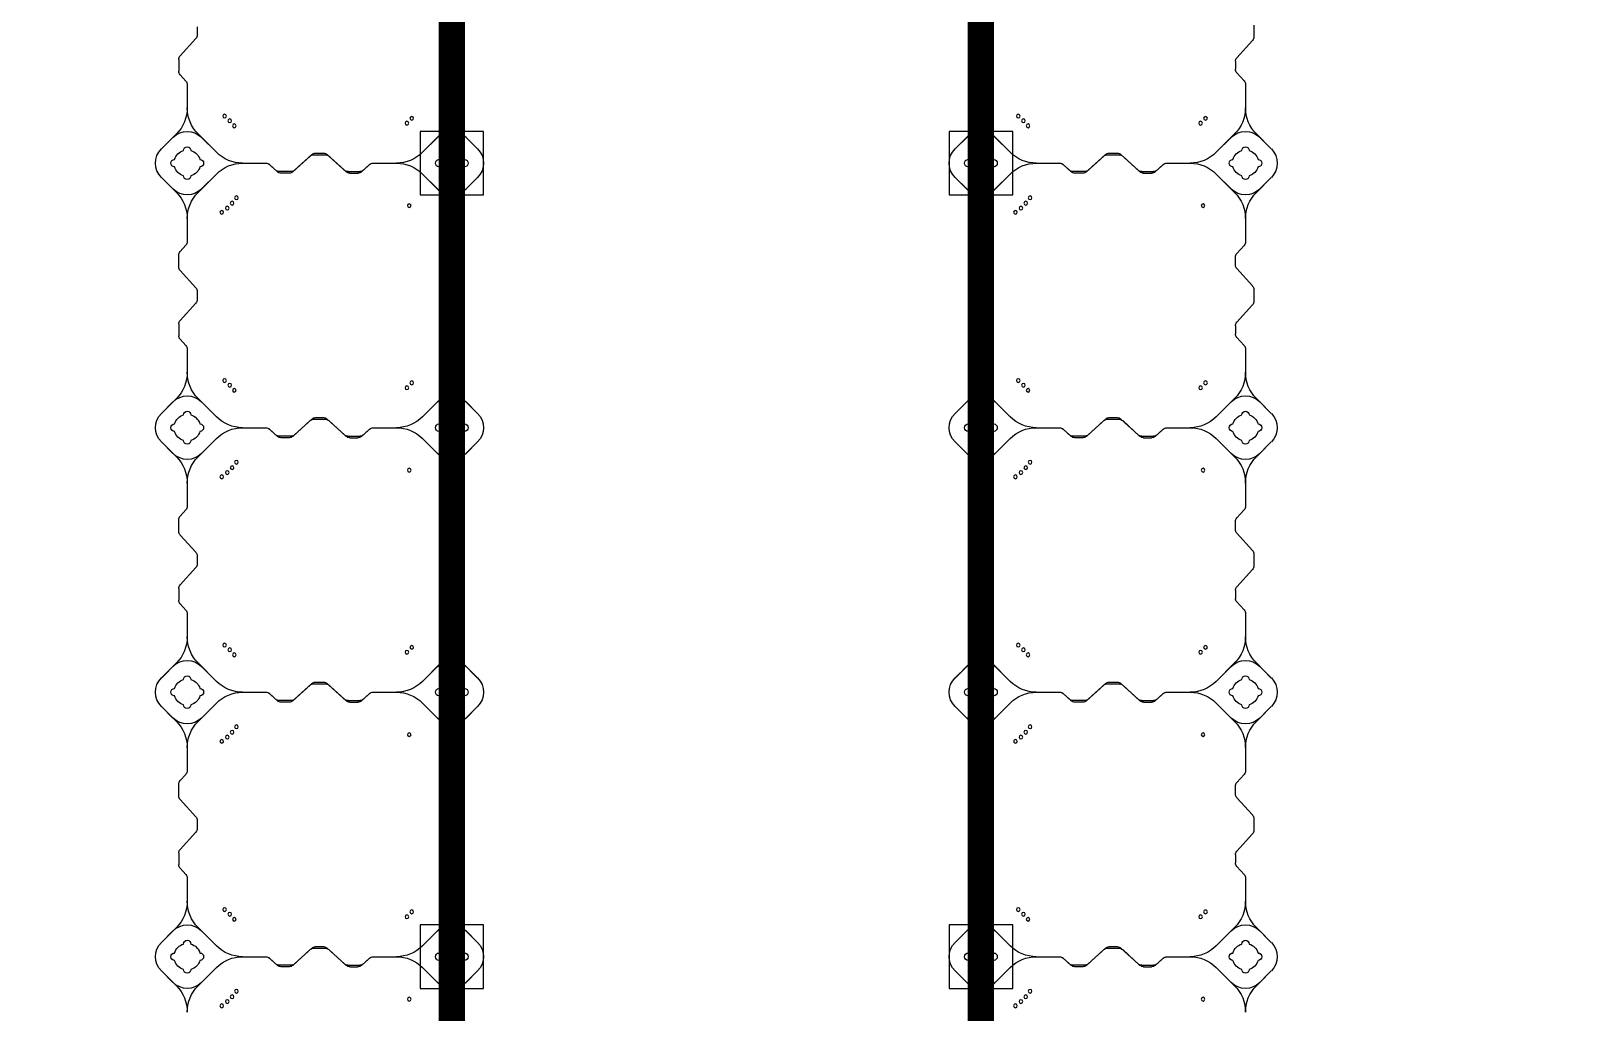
# Model space of a CAD drawing. Header units: millimetres. Extents: x -1612139 to -1260738, y 1141106 to 1536160.
# Drawn here: x -1278696 to -1275774, y 1189326 to 1191181 of the extents above; entities that cross this region are included whole.
import ezdxf

# ---------------------------------------------------------------- set-up
doc = ezdxf.new("R2010")
doc.units = ezdxf.units.MM
doc.header["$LTSCALE"] = 10
doc.layers.get('0').update_dxf_attribs({"linetype": 'CONTINUOUS'})
doc.layers.add('W-FLOAT_BOWL浮筒', color=253, linetype='CONTINUOUS')

# ---------------------------------------------------------------- blocks, each defined once
blk = doc.blocks.new('橙色')
at = {"layer": 'W-FLOAT_BOWL浮筒', "color": 30}
for p, q in [((8951.2, -2973.2), (8979.5, -2944.8)), ((8951.2, -2973.1), (8973.1, -2951.2)), ((9055.2, -2979.5), (9020.5, -2944.8)), ((9026.8, -2951.2), (9055.2, -2979.5)), ((9444.8, -2979.5), (9479.5, -2944.8)), ((9473.2, -2951.2), (9444.8, -2979.5)), ((9548.8, -2973.2), (9520.5, -2944.8)), ((9526.9, -2951.2), (9548.8, -2973.1)), ((10451.2, -2973.2), (10479.5, -2944.8)), ((10451.2, -2973.1), (10473.1, -2951.2)), ((10555.2, -2979.5), (10520.5, -2944.8)), ((10526.8, -2951.2), (10555.2, -2979.5)), ((10944.8, -2979.5), (10979.5, -2944.8)), ((10973.2, -2951.2), (10944.8, -2979.5)), ((11048.8, -2973.2), (11020.5, -2944.8)), ((11026.9, -2951.2), (11048.8, -2973.1)), ((9104.6, -3000), (9148.7, -3000)), ((9104.6, -3000), (9148.5, -3000)), ((9167.1, -2986.6), (9155.3, -2997.4)), ((9170.6, -2983.6), (9155.5, -2997.4)), ((9196.1, -2984), (9173.9, -2984)), ((9192.6, -2981), (9177.4, -2981)), ((9199.4, -2983.6), (9232.1, -3013.4)), ((9202.9, -2986.6), (9235.6, -3016.4)), ((9297.1, -2986.6), (9264.4, -3016.4)), ((9300.6, -2983.6), (9267.9, -3013.4)), ((9303.9, -2984), (9326.1, -2984)), ((9307.4, -2981), (9322.6, -2981)), ((9329.4, -2983.6), (9344.5, -2997.4)), ((9332.9, -2986.6), (9344.7, -2997.4)), ((9351.3, -3000), (9395.3, -3000)), ((9351.5, -3000), (9395.3, -3000)), ((10604.6, -3000), (10648.7, -3000)), ((10604.6, -3000), (10648.5, -3000)), ((10667.1, -2986.6), (10655.3, -2997.4)), ((10670.6, -2983.6), (10655.5, -2997.4)), ((10696.1, -2984), (10673.9, -2984)), ((10692.6, -2981), (10677.4, -2981)), ((10699.4, -2983.6), (10732.1, -3013.4)), ((10702.9, -2986.6), (10735.6, -3016.4)), ((10797.1, -2986.6), (10764.4, -3016.4)), ((10800.6, -2983.6), (10767.9, -3013.4)), ((10803.9, -2984), (10826.1, -2984)), ((10807.4, -2981), (10822.6, -2981)), ((10829.4, -2983.6), (10844.5, -2997.4)), ((10832.9, -2986.6), (10844.7, -2997.4)), ((10851.3, -3000), (10895.3, -3000)), ((10851.5, -3000), (10895.3, -3000)), ((8951.2, -3026.8), (8979.5, -3055.2)), ((8973.1, -3048.8), (8951.2, -3026.9)), ((9020.5, -3055.2), (9055.2, -3020.5)), ((9026.8, -3048.8), (9055.2, -3020.5)), ((9238.9, -3016), (9261.1, -3016)), ((9242.4, -3019), (9257.6, -3019)), ((9473.2, -3048.8), (9444.8, -3020.5)), ((9479.5, -3055.2), (9444.8, -3020.5)), ((9548.8, -3026.8), (9520.5, -3055.2)), ((9548.8, -3026.9), (9526.9, -3048.8)), ((10451.2, -3026.8), (10479.5, -3055.2)), ((10473.1, -3048.8), (10451.2, -3026.9)), ((10520.5, -3055.2), (10555.2, -3020.5)), ((10526.8, -3048.8), (10555.2, -3020.5)), ((10738.9, -3016), (10761.1, -3016)), ((10742.4, -3019), (10757.6, -3019)), ((10973.2, -3048.8), (10944.8, -3020.5)), ((10979.5, -3055.2), (10944.8, -3020.5)), ((11048.8, -3026.8), (11020.5, -3055.2)), ((11048.8, -3026.9), (11026.9, -3048.8)), ((9000, -3148.5), (9000, -3104.6)), ((9500, -3148.7), (9500, -3104.6)), ((10500, -3148.5), (10500, -3104.6)), ((11000, -3148.7), (11000, -3104.6)), ((8986.6, -3167.1), (8997.4, -3155.3)), ((9483.6, -3170.6), (9497.4, -3155.5)), ((10486.6, -3167.1), (10497.4, -3155.3)), ((10983.6, -3170.6), (10997.4, -3155.5)), ((8984, -3196.1), (8984, -3173.9)), ((9481, -3192.6), (9481, -3177.4)), ((10484, -3196.1), (10484, -3173.9)), ((10981, -3192.6), (10981, -3177.4)), ((8986.6, -3202.9), (9016.4, -3235.6)), ((9483.6, -3199.4), (9513.4, -3232.1)), ((10486.6, -3202.9), (10516.4, -3235.6)), ((10983.6, -3199.4), (11013.4, -3232.1)), ((9019, -3257.6), (9019, -3242.4)), ((9516, -3261.1), (9516, -3238.9)), ((10519, -3257.6), (10519, -3242.4)), ((11016, -3261.1), (11016, -3238.9)), ((8986.6, -3297.1), (9016.4, -3264.4)), ((9483.6, -3300.6), (9513.4, -3267.9)), ((10486.6, -3297.1), (10516.4, -3264.4)), ((10983.6, -3300.6), (11013.4, -3267.9)), ((8984, -3303.9), (8984, -3326.1)), ((9481, -3307.4), (9481, -3322.6)), ((9483.6, -3329.4), (9497.4, -3344.5)), ((10484, -3303.9), (10484, -3326.1)), ((10981, -3307.4), (10981, -3322.6)), ((10983.6, -3329.4), (10997.4, -3344.5)), ((8986.6, -3332.9), (8997.4, -3344.7)), ((9000, -3395.3), (9000, -3351.5)), ((9500, -3395.3), (9500, -3351.3)), ((10486.6, -3332.9), (10497.4, -3344.7)), ((10500, -3395.3), (10500, -3351.5)), ((11000, -3395.3), (11000, -3351.3)), ((8951.2, -3473.2), (8979.5, -3444.8)), ((9055.2, -3479.5), (9020.5, -3444.8)), ((9444.8, -3479.5), (9479.5, -3444.8)), ((9548.8, -3473.2), (9520.5, -3444.8)), ((10451.2, -3473.2), (10479.5, -3444.8)), ((10555.2, -3479.5), (10520.5, -3444.8)), ((10944.8, -3479.5), (10979.5, -3444.8)), ((11048.8, -3473.2), (11020.5, -3444.8)), ((8951.2, -3473.1), (8973.1, -3451.2)), ((9026.8, -3451.2), (9055.2, -3479.5)), ((9473.2, -3451.2), (9444.8, -3479.5)), ((9526.9, -3451.2), (9548.8, -3473.1)), ((10451.2, -3473.1), (10473.1, -3451.2)), ((10526.8, -3451.2), (10555.2, -3479.5)), ((10973.2, -3451.2), (10944.8, -3479.5)), ((11026.9, -3451.2), (11048.8, -3473.1)), ((9104.6, -3500), (9148.7, -3500)), ((9104.6, -3500), (9148.5, -3500)), ((9167.1, -3486.6), (9155.3, -3497.4)), ((9170.6, -3483.6), (9155.5, -3497.4)), ((9196.1, -3484), (9173.9, -3484)), ((9192.6, -3481), (9177.4, -3481)), ((9199.4, -3483.6), (9232.1, -3513.4)), ((9202.9, -3486.6), (9235.6, -3516.4)), ((9297.1, -3486.6), (9264.4, -3516.4)), ((9300.6, -3483.6), (9267.9, -3513.4)), ((9303.9, -3484), (9326.1, -3484)), ((9307.4, -3481), (9322.6, -3481)), ((9329.4, -3483.6), (9344.5, -3497.4)), ((9332.9, -3486.6), (9344.7, -3497.4)), ((9351.3, -3500), (9395.3, -3500)), ((9351.5, -3500), (9395.3, -3500)), ((10604.6, -3500), (10648.7, -3500)), ((10604.6, -3500), (10648.5, -3500)), ((10667.1, -3486.6), (10655.3, -3497.4)), ((10670.6, -3483.6), (10655.5, -3497.4)), ((10696.1, -3484), (10673.9, -3484)), ((10692.6, -3481), (10677.4, -3481)), ((10699.4, -3483.6), (10732.1, -3513.4)), ((10702.9, -3486.6), (10735.6, -3516.4)), ((10797.1, -3486.6), (10764.4, -3516.4)), ((10800.6, -3483.6), (10767.9, -3513.4)), ((10803.9, -3484), (10826.1, -3484)), ((10807.4, -3481), (10822.6, -3481)), ((10829.4, -3483.6), (10844.5, -3497.4)), ((10832.9, -3486.6), (10844.7, -3497.4)), ((10851.3, -3500), (10895.3, -3500)), ((10851.5, -3500), (10895.3, -3500)), ((8951.2, -3526.8), (8979.5, -3555.2)), ((8973.1, -3548.8), (8951.2, -3526.9)), ((9020.5, -3555.2), (9055.2, -3520.5)), ((9026.8, -3548.8), (9055.2, -3520.5)), ((9238.9, -3516), (9261.1, -3516)), ((9242.4, -3519), (9257.6, -3519)), ((9473.2, -3548.8), (9444.8, -3520.5)), ((9479.5, -3555.2), (9444.8, -3520.5)), ((9548.8, -3526.8), (9520.5, -3555.2)), ((9548.8, -3526.9), (9526.9, -3548.8)), ((10451.2, -3526.8), (10479.5, -3555.2)), ((10473.1, -3548.8), (10451.2, -3526.9)), ((10520.5, -3555.2), (10555.2, -3520.5)), ((10526.8, -3548.8), (10555.2, -3520.5)), ((10738.9, -3516), (10761.1, -3516)), ((10742.4, -3519), (10757.6, -3519)), ((10973.2, -3548.8), (10944.8, -3520.5)), ((10979.5, -3555.2), (10944.8, -3520.5)), ((11048.8, -3526.8), (11020.5, -3555.2)), ((11048.8, -3526.9), (11026.9, -3548.8)), ((9000, -3648.5), (9000, -3604.6)), ((9500, -3648.7), (9500, -3604.6)), ((10500, -3648.5), (10500, -3604.6)), ((11000, -3648.7), (11000, -3604.6)), ((8984, -3696.1), (8984, -3673.9)), ((8986.6, -3667.1), (8997.4, -3655.3)), ((9481, -3692.6), (9481, -3677.4)), ((9483.6, -3670.6), (9497.4, -3655.5)), ((10484, -3696.1), (10484, -3673.9)), ((10486.6, -3667.1), (10497.4, -3655.3)), ((10981, -3692.6), (10981, -3677.4)), ((10983.6, -3670.6), (10997.4, -3655.5)), ((8986.6, -3702.9), (9016.4, -3735.6)), ((9483.6, -3699.4), (9513.4, -3732.1)), ((10486.6, -3702.9), (10516.4, -3735.6)), ((10983.6, -3699.4), (11013.4, -3732.1)), ((9516, -3761.1), (9516, -3738.9)), ((11016, -3761.1), (11016, -3738.9)), ((8986.6, -3797.1), (9016.4, -3764.4)), ((9019, -3757.6), (9019, -3742.4)), ((9483.6, -3800.6), (9513.4, -3767.9)), ((10486.6, -3797.1), (10516.4, -3764.4)), ((10519, -3757.6), (10519, -3742.4)), ((10983.6, -3800.6), (11013.4, -3767.9)), ((8984, -3803.9), (8984, -3826.1)), ((9481, -3807.4), (9481, -3822.6)), ((10484, -3803.9), (10484, -3826.1)), ((10981, -3807.4), (10981, -3822.6)), ((8986.6, -3832.9), (8997.4, -3844.7)), ((9000, -3895.3), (9000, -3851.5)), ((9483.6, -3829.4), (9497.4, -3844.5)), ((9500, -3895.3), (9500, -3851.3)), ((10486.6, -3832.9), (10497.4, -3844.7)), ((10500, -3895.3), (10500, -3851.5)), ((10983.6, -3829.4), (10997.4, -3844.5)), ((11000, -3895.3), (11000, -3851.3)), ((9055.2, -3979.5), (9020.5, -3944.8)), ((9444.8, -3979.5), (9479.5, -3944.8)), ((10555.2, -3979.5), (10520.5, -3944.8)), ((10944.8, -3979.5), (10979.5, -3944.8)), ((8951.2, -3973.2), (8979.5, -3944.8)), ((8951.2, -3973.1), (8973.1, -3951.2)), ((9026.8, -3951.2), (9055.2, -3979.5)), ((9473.2, -3951.2), (9444.8, -3979.5)), ((9548.8, -3973.2), (9520.5, -3944.8)), ((9526.9, -3951.2), (9548.8, -3973.1)), ((10451.2, -3973.2), (10479.5, -3944.8)), ((10451.2, -3973.1), (10473.1, -3951.2)), ((10526.8, -3951.2), (10555.2, -3979.5)), ((10973.2, -3951.2), (10944.8, -3979.5)), ((11048.8, -3973.2), (11020.5, -3944.8)), ((11026.9, -3951.2), (11048.8, -3973.1)), ((9104.6, -4000), (9148.7, -4000)), ((9104.6, -4000), (9148.5, -4000)), ((9167.1, -3986.6), (9155.3, -3997.4)), ((9170.6, -3983.6), (9155.5, -3997.4)), ((9196.1, -3984), (9173.9, -3984)), ((9192.6, -3981), (9177.4, -3981)), ((9199.4, -3983.6), (9232.1, -4013.4)), ((9202.9, -3986.6), (9235.6, -4016.4)), ((9297.1, -3986.6), (9264.4, -4016.4)), ((9300.6, -3983.6), (9267.9, -4013.4)), ((9303.9, -3984), (9326.1, -3984)), ((9307.4, -3981), (9322.6, -3981)), ((9329.4, -3983.6), (9344.5, -3997.4)), ((9332.9, -3986.6), (9344.7, -3997.4)), ((9351.3, -4000), (9395.3, -4000)), ((9351.5, -4000), (9395.3, -4000)), ((10604.6, -4000), (10648.7, -4000)), ((10604.6, -4000), (10648.5, -4000)), ((10667.1, -3986.6), (10655.3, -3997.4)), ((10670.6, -3983.6), (10655.5, -3997.4)), ((10696.1, -3984), (10673.9, -3984)), ((10692.6, -3981), (10677.4, -3981)), ((10699.4, -3983.6), (10732.1, -4013.4)), ((10702.9, -3986.6), (10735.6, -4016.4)), ((10797.1, -3986.6), (10764.4, -4016.4)), ((10800.6, -3983.6), (10767.9, -4013.4)), ((10803.9, -3984), (10826.1, -3984)), ((10807.4, -3981), (10822.6, -3981)), ((10829.4, -3983.6), (10844.5, -3997.4)), ((10832.9, -3986.6), (10844.7, -3997.4)), ((10851.3, -4000), (10895.3, -4000)), ((10851.5, -4000), (10895.3, -4000)), ((8951.2, -4026.8), (8979.5, -4055.2)), ((8973.1, -4048.8), (8951.2, -4026.9)), ((9020.5, -4055.2), (9055.2, -4020.5)), ((9026.8, -4048.8), (9055.2, -4020.5)), ((9238.9, -4016), (9261.1, -4016)), ((9242.4, -4019), (9257.6, -4019)), ((9473.2, -4048.8), (9444.8, -4020.5)), ((9479.5, -4055.2), (9444.8, -4020.5)), ((9548.8, -4026.8), (9520.5, -4055.2)), ((9548.8, -4026.9), (9526.9, -4048.8)), ((10451.2, -4026.8), (10479.5, -4055.2)), ((10473.1, -4048.8), (10451.2, -4026.9)), ((10520.5, -4055.2), (10555.2, -4020.5)), ((10526.8, -4048.8), (10555.2, -4020.5)), ((10738.9, -4016), (10761.1, -4016)), ((10742.4, -4019), (10757.6, -4019)), ((10973.2, -4048.8), (10944.8, -4020.5)), ((10979.5, -4055.2), (10944.8, -4020.5)), ((11048.8, -4026.8), (11020.5, -4055.2)), ((11048.8, -4026.9), (11026.9, -4048.8)), ((9000, -4148.5), (9000, -4104.6)), ((9500, -4148.7), (9500, -4104.6)), ((10500, -4148.5), (10500, -4104.6)), ((11000, -4148.7), (11000, -4104.6)), ((8984, -4196.1), (8984, -4173.9)), ((8986.6, -4167.1), (8997.4, -4155.3)), ((9481, -4192.6), (9481, -4177.4)), ((9483.6, -4170.6), (9497.4, -4155.5)), ((10484, -4196.1), (10484, -4173.9)), ((10486.6, -4167.1), (10497.4, -4155.3)), ((10981, -4192.6), (10981, -4177.4)), ((10983.6, -4170.6), (10997.4, -4155.5)), ((8986.6, -4202.9), (9016.4, -4235.6)), ((9483.6, -4199.4), (9513.4, -4232.1)), ((10486.6, -4202.9), (10516.4, -4235.6)), ((10983.6, -4199.4), (11013.4, -4232.1)), ((8986.6, -4297.1), (9016.4, -4264.4)), ((9019, -4257.6), (9019, -4242.4)), ((9516, -4261.1), (9516, -4238.9)), ((10486.6, -4297.1), (10516.4, -4264.4)), ((10519, -4257.6), (10519, -4242.4)), ((11016, -4261.1), (11016, -4238.9)), ((9483.6, -4300.6), (9513.4, -4267.9)), ((10983.6, -4300.6), (11013.4, -4267.9)), ((8984, -4303.9), (8984, -4326.1)), ((9481, -4307.4), (9481, -4322.6)), ((10484, -4303.9), (10484, -4326.1)), ((10981, -4307.4), (10981, -4322.6)), ((8986.6, -4332.9), (8997.4, -4344.7)), ((9000, -4395.3), (9000, -4351.5)), ((9483.6, -4329.4), (9497.4, -4344.5)), ((9500, -4395.3), (9500, -4351.3)), ((10486.6, -4332.9), (10497.4, -4344.7)), ((10500, -4395.3), (10500, -4351.5)), ((10983.6, -4329.4), (10997.4, -4344.5)), ((11000, -4395.3), (11000, -4351.3)), ((8951.2, -4473.2), (8979.5, -4444.8)), ((8951.2, -4473.1), (8973.1, -4451.2)), ((9055.2, -4479.5), (9020.5, -4444.8)), ((9026.8, -4451.2), (9055.2, -4479.5)), ((9444.8, -4479.5), (9479.5, -4444.8)), ((9473.2, -4451.2), (9444.8, -4479.5)), ((9548.8, -4473.2), (9520.5, -4444.8)), ((9526.9, -4451.2), (9548.8, -4473.1)), ((10451.2, -4473.2), (10479.5, -4444.8)), ((10451.2, -4473.1), (10473.1, -4451.2)), ((10555.2, -4479.5), (10520.5, -4444.8)), ((10526.8, -4451.2), (10555.2, -4479.5)), ((10944.8, -4479.5), (10979.5, -4444.8)), ((10973.2, -4451.2), (10944.8, -4479.5)), ((11048.8, -4473.2), (11020.5, -4444.8)), ((11026.9, -4451.2), (11048.8, -4473.1)), ((9167.1, -4486.6), (9155.3, -4497.4)), ((9170.6, -4483.6), (9155.5, -4497.4)), ((9196.1, -4484), (9173.9, -4484)), ((9192.6, -4481), (9177.4, -4481)), ((9199.4, -4483.6), (9232.1, -4513.4)), ((9202.9, -4486.6), (9235.6, -4516.4)), ((9297.1, -4486.6), (9264.4, -4516.4)), ((9300.6, -4483.6), (9267.9, -4513.4)), ((9303.9, -4484), (9326.1, -4484)), ((9307.4, -4481), (9322.6, -4481)), ((9329.4, -4483.6), (9344.5, -4497.4)), ((9332.9, -4486.6), (9344.7, -4497.4)), ((10667.1, -4486.6), (10655.3, -4497.4)), ((10670.6, -4483.6), (10655.5, -4497.4)), ((10696.1, -4484), (10673.9, -4484)), ((10692.6, -4481), (10677.4, -4481)), ((10699.4, -4483.6), (10732.1, -4513.4)), ((10702.9, -4486.6), (10735.6, -4516.4)), ((10797.1, -4486.6), (10764.4, -4516.4)), ((10800.6, -4483.6), (10767.9, -4513.4)), ((10803.9, -4484), (10826.1, -4484)), ((10807.4, -4481), (10822.6, -4481)), ((10829.4, -4483.6), (10844.5, -4497.4)), ((10832.9, -4486.6), (10844.7, -4497.4)), ((8951.2, -4526.8), (8979.5, -4555.2)), ((8973.1, -4548.8), (8951.2, -4526.9)), ((9020.5, -4555.2), (9055.2, -4520.5)), ((9026.8, -4548.8), (9055.2, -4520.5)), ((9104.6, -4500), (9148.7, -4500)), ((9104.6, -4500), (9148.5, -4500)), ((9238.9, -4516), (9261.1, -4516)), ((9242.4, -4519), (9257.6, -4519)), ((9351.3, -4500), (9395.3, -4500)), ((9351.5, -4500), (9395.3, -4500)), ((9473.2, -4548.8), (9444.8, -4520.5)), ((9479.5, -4555.2), (9444.8, -4520.5)), ((9548.8, -4526.8), (9520.5, -4555.2)), ((9548.8, -4526.9), (9526.9, -4548.8)), ((10451.2, -4526.8), (10479.5, -4555.2)), ((10473.1, -4548.8), (10451.2, -4526.9)), ((10520.5, -4555.2), (10555.2, -4520.5)), ((10526.8, -4548.8), (10555.2, -4520.5)), ((10604.6, -4500), (10648.7, -4500)), ((10604.6, -4500), (10648.5, -4500)), ((10738.9, -4516), (10761.1, -4516)), ((10742.4, -4519), (10757.6, -4519)), ((10851.3, -4500), (10895.3, -4500)), ((10851.5, -4500), (10895.3, -4500)), ((10973.2, -4548.8), (10944.8, -4520.5)), ((10979.5, -4555.2), (10944.8, -4520.5)), ((11048.8, -4526.8), (11020.5, -4555.2)), ((11048.8, -4526.9), (11026.9, -4548.8)), ((9000, -4648.5), (9000, -4604.6)), ((9500, -4648.7), (9500, -4604.6)), ((10500, -4648.5), (10500, -4604.6)), ((11000, -4648.7), (11000, -4604.6)), ((8984, -4696.1), (8984, -4673.9)), ((8986.6, -4667.1), (8997.4, -4655.3)), ((9483.6, -4670.6), (9497.4, -4655.5)), ((10484, -4696.1), (10484, -4673.9)), ((10486.6, -4667.1), (10497.4, -4655.3)), ((10983.6, -4670.6), (10997.4, -4655.5)), ((8986.6, -4702.9), (9016.4, -4735.6)), ((9481, -4692.6), (9481, -4677.4)), ((9483.6, -4699.4), (9513.4, -4732.1)), ((10486.6, -4702.9), (10516.4, -4735.6)), ((10981, -4692.6), (10981, -4677.4)), ((10983.6, -4699.4), (11013.4, -4732.1)), ((9019, -4757.6), (9019, -4742.4)), ((9516, -4761.1), (9516, -4738.9)), ((10519, -4757.6), (10519, -4742.4)), ((11016, -4761.1), (11016, -4738.9))]:
    blk.add_line(p, q, dxfattribs=at)
for centre in [(9065.3, -2907.1), (9075.6, -2915.2), (9084.8, -2924.4), (9419.7, -2919.7), (10565.3, -2907.1), (10575.6, -2915.2), (10584.8, -2924.4), (10919.7, -2919.7), (9092.9, -2934.7), (10592.9, -2934.7), (9089, -3070.6), (10589, -3070.6), (9070.6, -3089), (9080.3, -3080.3), (9415.2, -3075.6), (9424.4, -3084.8), (10570.6, -3089), (10580.3, -3080.3), (10915.2, -3075.6), (10924.4, -3084.8), (9065.3, -3407.1), (9075.6, -3415.2), (9419.7, -3419.7), (10565.3, -3407.1), (10575.6, -3415.2), (10919.7, -3419.7), (9084.8, -3424.4), (9092.9, -3434.7), (10584.8, -3424.4), (10592.9, -3434.7), (9070.6, -3589), (9080.3, -3580.3), (9089, -3570.6), (9415.2, -3575.6), (9424.4, -3584.8), (10570.6, -3589), (10580.3, -3580.3), (10589, -3570.6), (10915.2, -3575.6), (10924.4, -3584.8), (9065.3, -3907.1), (9075.6, -3915.2), (10565.3, -3907.1), (10575.6, -3915.2), (9084.8, -3924.4), (9092.9, -3934.7), (9419.7, -3919.7), (10584.8, -3924.4), (10592.9, -3934.7), (10919.7, -3919.7), (9070.6, -4089), (9080.3, -4080.3), (9089, -4070.6), (9415.2, -4075.6), (9424.4, -4084.8), (10570.6, -4089), (10580.3, -4080.3), (10589, -4070.6), (10915.2, -4075.6), (10924.4, -4084.8), (9065.3, -4407.1), (9075.6, -4415.2), (10565.3, -4407.1), (10575.6, -4415.2), (9084.8, -4424.4), (9092.9, -4434.7), (9419.7, -4419.7), (10584.8, -4424.4), (10592.9, -4434.7), (10919.7, -4419.7), (9070.6, -4589), (9080.3, -4580.3), (9089, -4570.6), (9415.2, -4575.6), (9424.4, -4584.8), (10570.6, -4589), (10580.3, -4580.3), (10589, -4570.6), (10915.2, -4575.6), (10924.4, -4584.8)]:
    blk.add_circle(centre, 3.5, dxfattribs=at)
for centre, radius, start, end in [((8930, -2895.3), 70, 315, 0), ((9070, -2895.3), 70, 180, 225), ((9430, -2895.3), 70, 315, 0), ((9570, -2895.3), 70, 180, 225), ((10430, -2895.3), 70, 315, 0), ((10570, -2895.3), 70, 180, 225), ((10930, -2895.3), 70, 315, 0), ((11070, -2895.3), 70, 180, 225), ((9000, -2978), 38, 45, 135), ((9500, -2978), 38, 45, 135), ((10500, -2978), 38, 45, 135), ((11000, -2978), 38, 45, 135), ((8978, -3000), 38, 135, 225), ((8978, -3000), 38, 135, 225), ((9000, -3000), 25, 106.2602, 163.7398), ((9000, -3000), 25, 106.2602, 163.7398), ((9000, -2976), 7, 0, 180), ((9000, -2976), 7, 0, 180), ((9000, -3000), 25, 16.2602, 73.7398), ((9000, -3000), 25, 16.2602, 73.7398), ((9104.7, -2930), 70, 225, 270), ((9104.7, -2930), 70, 225, 270), ((9395.3, -2930), 70, 270, 315), ((9395.3, -2930), 70, 270, 315), ((9500, -3000), 25, 106.2602, 163.7398), ((9500, -3000), 25, 106.2602, 163.7398), ((9500, -2976), 7, 0, 180), ((9500, -2976), 7, 0, 180), ((9500, -3000), 25, 16.2602, 73.7398), ((9500, -3000), 25, 16.2602, 73.7398), ((9522, -3000), 38, 315, 45), ((9522, -3000), 38, 315, 45), ((10478, -3000), 38, 135, 225), ((10478, -3000), 38, 135, 225), ((10500, -3000), 25, 106.2602, 163.7398), ((10500, -3000), 25, 106.2602, 163.7398), ((10500, -2976), 7, 0, 180), ((10500, -2976), 7, 0, 180), ((10500, -3000), 25, 16.2602, 73.7398), ((10500, -3000), 25, 16.2602, 73.7398), ((10604.7, -2930), 70, 225, 270), ((10604.7, -2930), 70, 225, 270), ((10895.3, -2930), 70, 270, 315), ((10895.3, -2930), 70, 270, 315), ((11000, -3000), 25, 106.2602, 163.7398), ((11000, -3000), 25, 106.2602, 163.7398), ((11000, -2976), 7, 0, 180), ((11000, -2976), 7, 0, 180), ((11000, -3000), 25, 16.2602, 73.7398), ((11000, -3000), 25, 16.2602, 73.7398), ((11022, -3000), 38, 315, 45), ((11022, -3000), 38, 315, 45), ((8976, -3000), 7, 90, 270), ((8976, -3000), 7, 90, 270), ((9000, -3000), 25, 196.2602, 253.7398), ((9000, -3000), 25, 196.2602, 253.7398), ((9000, -3000), 25, 286.2602, 343.7398), ((9000, -3000), 25, 286.2602, 343.7398), ((9024, -3000), 7, 270, 90), ((9024, -3000), 7, 270, 90), ((9104.7, -3070), 70, 90, 135), ((9104.7, -3070), 70, 90, 135), ((9148.5, -2990), 10, 270, 312.2737), ((9148.7, -2990), 10, 270, 312.2737), ((9173.9, -2994), 10, 90, 132.2737), ((9177.4, -2991), 10, 90, 132.2737), ((9192.6, -2991), 10, 47.7263, 90), ((9196.1, -2994), 10, 47.7263, 90), ((9303.9, -2994), 10, 90, 132.2737), ((9307.4, -2991), 10, 90, 132.2737), ((9322.6, -2991), 10, 47.7263, 90), ((9326.1, -2994), 10, 47.7263, 90), ((9351.3, -2990), 10, 227.7263, 270), ((9351.5, -2990), 10, 227.7263, 270), ((9395.3, -3070), 70, 45, 90), ((9395.3, -3070), 70, 45, 90), ((9476, -3000), 7, 90, 270), ((9476, -3000), 7, 90, 270), ((9500, -3000), 25, 196.2602, 253.7398), ((9500, -3000), 25, 196.2602, 253.7398), ((9500, -3000), 25, 286.2602, 343.7398), ((9500, -3000), 25, 286.2602, 343.7398), ((9524, -3000), 7, 270, 90), ((9524, -3000), 7, 270, 90), ((10476, -3000), 7, 90, 270), ((10476, -3000), 7, 90, 270), ((10500, -3000), 25, 196.2602, 253.7398), ((10500, -3000), 25, 196.2602, 253.7398), ((10500, -3000), 25, 286.2602, 343.7398), ((10500, -3000), 25, 286.2602, 343.7398), ((10524, -3000), 7, 270, 90), ((10524, -3000), 7, 270, 90), ((10604.7, -3070), 70, 90, 135), ((10604.7, -3070), 70, 90, 135), ((10648.5, -2990), 10, 270, 312.2737), ((10648.7, -2990), 10, 270, 312.2737), ((10673.9, -2994), 10, 90, 132.2737), ((10677.4, -2991), 10, 90, 132.2737), ((10692.6, -2991), 10, 47.7263, 90), ((10696.1, -2994), 10, 47.7263, 90), ((10803.9, -2994), 10, 90, 132.2737), ((10807.4, -2991), 10, 90, 132.2737), ((10822.6, -2991), 10, 47.7263, 90), ((10826.1, -2994), 10, 47.7263, 90), ((10851.3, -2990), 10, 227.7263, 270), ((10851.5, -2990), 10, 227.7263, 270), ((10895.3, -3070), 70, 45, 90), ((10895.3, -3070), 70, 45, 90), ((10976, -3000), 7, 90, 270), ((10976, -3000), 7, 90, 270), ((11000, -3000), 25, 196.2602, 253.7398), ((11000, -3000), 25, 196.2602, 253.7398), ((11000, -3000), 25, 286.2602, 343.7398), ((11000, -3000), 25, 286.2602, 343.7398), ((11024, -3000), 7, 270, 90), ((11024, -3000), 7, 270, 90), ((9000, -3024), 7, 180, 0), ((9000, -3024), 7, 180, 0), ((9238.9, -3006), 10, 227.7263, 270), ((9242.4, -3009), 10, 227.7263, 270), ((9257.6, -3009), 10, 270, 312.2737), ((9261.1, -3006), 10, 270, 312.2737), ((9500, -3024), 7, 180, 0), ((9500, -3024), 7, 180, 0), ((10500, -3024), 7, 180, 0), ((10500, -3024), 7, 180, 0), ((10738.9, -3006), 10, 227.7263, 270), ((10742.4, -3009), 10, 227.7263, 270), ((10757.6, -3009), 10, 270, 312.2737), ((10761.1, -3006), 10, 270, 312.2737), ((11000, -3024), 7, 180, 0), ((11000, -3024), 7, 180, 0), ((9000, -3022), 38, 225, 315), ((8930, -3104.7), 70, 0, 45), ((9070, -3104.7), 70, 135, 180), ((9500, -3022), 38, 225, 315), ((9430, -3104.7), 70, 0, 45), ((9570, -3104.7), 70, 135, 180), ((10500, -3022), 38, 225, 315), ((10430, -3104.7), 70, 0, 45), ((10570, -3104.7), 70, 135, 180), ((11000, -3022), 38, 225, 315), ((10930, -3104.7), 70, 0, 45), ((11070, -3104.7), 70, 135, 180), ((8990, -3148.5), 10, 317.7263, 0), ((9490, -3148.7), 10, 317.7263, 0), ((10490, -3148.5), 10, 317.7263, 0), ((10990, -3148.7), 10, 317.7263, 0), ((8994, -3173.9), 10, 137.7263, 180), ((9491, -3177.4), 10, 137.7263, 180), ((10494, -3173.9), 10, 137.7263, 180), ((10991, -3177.4), 10, 137.7263, 180), ((8994, -3196.1), 10, 180, 222.2737), ((9491, -3192.6), 10, 180, 222.2737), ((10494, -3196.1), 10, 180, 222.2737), ((10991, -3192.6), 10, 180, 222.2737), ((9009, -3242.4), 10, 0, 42.2737), ((9506, -3238.9), 10, 0, 42.2737), ((10509, -3242.4), 10, 0, 42.2737), ((11006, -3238.9), 10, 0, 42.2737), ((9009, -3257.6), 10, 317.7263, 0), ((9506, -3261.1), 10, 317.7263, 0), ((10509, -3257.6), 10, 317.7263, 0), ((11006, -3261.1), 10, 317.7263, 0), ((8994, -3303.9), 10, 137.7263, 180), ((9491, -3307.4), 10, 137.7263, 180), ((10494, -3303.9), 10, 137.7263, 180), ((10991, -3307.4), 10, 137.7263, 180), ((8994, -3326.1), 10, 180, 222.2737), ((9491, -3322.6), 10, 180, 222.2737), ((10494, -3326.1), 10, 180, 222.2737), ((10991, -3322.6), 10, 180, 222.2737), ((8990, -3351.5), 10, 0, 42.2737), ((9490, -3351.3), 10, 0, 42.2737), ((10490, -3351.5), 10, 0, 42.2737), ((10990, -3351.3), 10, 0, 42.2737), ((8930, -3395.3), 70, 315, 0), ((9070, -3395.3), 70, 180, 225), ((9430, -3395.3), 70, 315, 0), ((9570, -3395.3), 70, 180, 225), ((10430, -3395.3), 70, 315, 0), ((10570, -3395.3), 70, 180, 225), ((10930, -3395.3), 70, 315, 0), ((11070, -3395.3), 70, 180, 225), ((9000, -3478), 38, 45, 135), ((9500, -3478), 38, 45, 135), ((10500, -3478), 38, 45, 135), ((11000, -3478), 38, 45, 135), ((8978, -3500), 38, 135, 225), ((8978, -3500), 38, 135, 225), ((9000, -3500), 25, 106.2602, 163.7398), ((9000, -3500), 25, 106.2602, 163.7398), ((9000, -3476), 7, 0, 180), ((9000, -3476), 7, 0, 180), ((9000, -3500), 25, 16.2602, 73.7398), ((9000, -3500), 25, 16.2602, 73.7398), ((9500, -3500), 25, 106.2602, 163.7398), ((9500, -3500), 25, 106.2602, 163.7398), ((9500, -3476), 7, 0, 180), ((9500, -3476), 7, 0, 180), ((9500, -3500), 25, 16.2602, 73.7398), ((9500, -3500), 25, 16.2602, 73.7398), ((9522, -3500), 38, 315, 45), ((9522, -3500), 38, 315, 45), ((10478, -3500), 38, 135, 225), ((10478, -3500), 38, 135, 225), ((10500, -3500), 25, 106.2602, 163.7398), ((10500, -3500), 25, 106.2602, 163.7398), ((10500, -3476), 7, 0, 180), ((10500, -3476), 7, 0, 180), ((10500, -3500), 25, 16.2602, 73.7398), ((10500, -3500), 25, 16.2602, 73.7398), ((11000, -3500), 25, 106.2602, 163.7398), ((11000, -3500), 25, 106.2602, 163.7398), ((11000, -3476), 7, 0, 180), ((11000, -3476), 7, 0, 180), ((11000, -3500), 25, 16.2602, 73.7398), ((11000, -3500), 25, 16.2602, 73.7398), ((11022, -3500), 38, 315, 45), ((11022, -3500), 38, 315, 45), ((8976, -3500), 7, 90, 270), ((8976, -3500), 7, 90, 270), ((9024, -3500), 7, 270, 90), ((9024, -3500), 7, 270, 90), ((9104.7, -3430), 70, 225, 270), ((9104.7, -3430), 70, 225, 270), ((9104.7, -3570), 70, 90, 135), ((9104.7, -3570), 70, 90, 135), ((9148.5, -3490), 10, 270, 312.2737), ((9148.7, -3490), 10, 270, 312.2737), ((9173.9, -3494), 10, 90, 132.2737), ((9177.4, -3491), 10, 90, 132.2737), ((9192.6, -3491), 10, 47.7263, 90), ((9196.1, -3494), 10, 47.7263, 90), ((9303.9, -3494), 10, 90, 132.2737), ((9307.4, -3491), 10, 90, 132.2737), ((9322.6, -3491), 10, 47.7263, 90), ((9326.1, -3494), 10, 47.7263, 90), ((9351.3, -3490), 10, 227.7263, 270), ((9351.5, -3490), 10, 227.7263, 270), ((9395.3, -3430), 70, 270, 315), ((9395.3, -3430), 70, 270, 315), ((9395.3, -3570), 70, 45, 90), ((9395.3, -3570), 70, 45, 90), ((9476, -3500), 7, 90, 270), ((9476, -3500), 7, 90, 270), ((9524, -3500), 7, 270, 90), ((9524, -3500), 7, 270, 90), ((10476, -3500), 7, 90, 270), ((10476, -3500), 7, 90, 270), ((10524, -3500), 7, 270, 90), ((10524, -3500), 7, 270, 90), ((10604.7, -3430), 70, 225, 270), ((10604.7, -3430), 70, 225, 270), ((10604.7, -3570), 70, 90, 135), ((10604.7, -3570), 70, 90, 135), ((10648.5, -3490), 10, 270, 312.2737), ((10648.7, -3490), 10, 270, 312.2737), ((10673.9, -3494), 10, 90, 132.2737), ((10677.4, -3491), 10, 90, 132.2737), ((10692.6, -3491), 10, 47.7263, 90), ((10696.1, -3494), 10, 47.7263, 90), ((10803.9, -3494), 10, 90, 132.2737), ((10807.4, -3491), 10, 90, 132.2737), ((10822.6, -3491), 10, 47.7263, 90), ((10826.1, -3494), 10, 47.7263, 90), ((10851.3, -3490), 10, 227.7263, 270), ((10851.5, -3490), 10, 227.7263, 270), ((10895.3, -3430), 70, 270, 315), ((10895.3, -3430), 70, 270, 315), ((10895.3, -3570), 70, 45, 90), ((10895.3, -3570), 70, 45, 90), ((10976, -3500), 7, 90, 270), ((10976, -3500), 7, 90, 270), ((11024, -3500), 7, 270, 90), ((11024, -3500), 7, 270, 90), ((9000, -3500), 25, 196.2602, 253.7398), ((9000, -3500), 25, 196.2602, 253.7398), ((9000, -3524), 7, 180, 0), ((9000, -3524), 7, 180, 0), ((9000, -3500), 25, 286.2602, 343.7398), ((9000, -3500), 25, 286.2602, 343.7398), ((9238.9, -3506), 10, 227.7263, 270), ((9242.4, -3509), 10, 227.7263, 270), ((9257.6, -3509), 10, 270, 312.2737), ((9261.1, -3506), 10, 270, 312.2737), ((9500, -3500), 25, 196.2602, 253.7398), ((9500, -3500), 25, 196.2602, 253.7398), ((9500, -3524), 7, 180, 0), ((9500, -3524), 7, 180, 0), ((9500, -3500), 25, 286.2602, 343.7398), ((9500, -3500), 25, 286.2602, 343.7398), ((10500, -3500), 25, 196.2602, 253.7398), ((10500, -3500), 25, 196.2602, 253.7398), ((10500, -3524), 7, 180, 0), ((10500, -3524), 7, 180, 0), ((10500, -3500), 25, 286.2602, 343.7398), ((10500, -3500), 25, 286.2602, 343.7398), ((10738.9, -3506), 10, 227.7263, 270), ((10742.4, -3509), 10, 227.7263, 270), ((10757.6, -3509), 10, 270, 312.2737), ((10761.1, -3506), 10, 270, 312.2737), ((11000, -3500), 25, 196.2602, 253.7398), ((11000, -3500), 25, 196.2602, 253.7398), ((11000, -3524), 7, 180, 0), ((11000, -3524), 7, 180, 0), ((11000, -3500), 25, 286.2602, 343.7398), ((11000, -3500), 25, 286.2602, 343.7398), ((9000, -3522), 38, 225, 315), ((8930, -3604.7), 70, 0, 45), ((9070, -3604.7), 70, 135, 180), ((9500, -3522), 38, 225, 315), ((9430, -3604.7), 70, 0, 45), ((9570, -3604.7), 70, 135, 180), ((10500, -3522), 38, 225, 315), ((10430, -3604.7), 70, 0, 45), ((10570, -3604.7), 70, 135, 180), ((11000, -3522), 38, 225, 315), ((10930, -3604.7), 70, 0, 45), ((11070, -3604.7), 70, 135, 180), ((8990, -3648.5), 10, 317.7263, 0), ((9490, -3648.7), 10, 317.7263, 0), ((10490, -3648.5), 10, 317.7263, 0), ((10990, -3648.7), 10, 317.7263, 0), ((8994, -3673.9), 10, 137.7263, 180), ((9491, -3677.4), 10, 137.7263, 180), ((10494, -3673.9), 10, 137.7263, 180), ((10991, -3677.4), 10, 137.7263, 180), ((8994, -3696.1), 10, 180, 222.2737), ((9491, -3692.6), 10, 180, 222.2737), ((10494, -3696.1), 10, 180, 222.2737), ((10991, -3692.6), 10, 180, 222.2737), ((9009, -3742.4), 10, 0, 42.2737), ((9506, -3738.9), 10, 0, 42.2737), ((10509, -3742.4), 10, 0, 42.2737), ((11006, -3738.9), 10, 0, 42.2737), ((9009, -3757.6), 10, 317.7263, 0), ((9506, -3761.1), 10, 317.7263, 0), ((10509, -3757.6), 10, 317.7263, 0), ((11006, -3761.1), 10, 317.7263, 0), ((8994, -3803.9), 10, 137.7263, 180), ((10494, -3803.9), 10, 137.7263, 180), ((8994, -3826.1), 10, 180, 222.2737), ((9491, -3807.4), 10, 137.7263, 180), ((9491, -3822.6), 10, 180, 222.2737), ((10494, -3826.1), 10, 180, 222.2737), ((10991, -3807.4), 10, 137.7263, 180), ((10991, -3822.6), 10, 180, 222.2737), ((8990, -3851.5), 10, 0, 42.2737), ((9490, -3851.3), 10, 0, 42.2737), ((10490, -3851.5), 10, 0, 42.2737), ((10990, -3851.3), 10, 0, 42.2737), ((8930, -3895.3), 70, 315, 0), ((9070, -3895.3), 70, 180, 225), ((9430, -3895.3), 70, 315, 0), ((9570, -3895.3), 70, 180, 225), ((10430, -3895.3), 70, 315, 0), ((10570, -3895.3), 70, 180, 225), ((10930, -3895.3), 70, 315, 0), ((11070, -3895.3), 70, 180, 225), ((9000, -3978), 38, 45, 135), ((9500, -3978), 38, 45, 135), ((10500, -3978), 38, 45, 135), ((11000, -3978), 38, 45, 135), ((8978, -4000), 38, 135, 225), ((8978, -4000), 38, 135, 225), ((9000, -3976), 7, 0, 180), ((9000, -3976), 7, 0, 180), ((9500, -3976), 7, 0, 180), ((9500, -3976), 7, 0, 180), ((9522, -4000), 38, 315, 45), ((9522, -4000), 38, 315, 45), ((10478, -4000), 38, 135, 225), ((10478, -4000), 38, 135, 225), ((10500, -3976), 7, 0, 180), ((10500, -3976), 7, 0, 180), ((11000, -3976), 7, 0, 180), ((11000, -3976), 7, 0, 180), ((11022, -4000), 38, 315, 45), ((11022, -4000), 38, 315, 45), ((8976, -4000), 7, 90, 270), ((8976, -4000), 7, 90, 270), ((9000, -4000), 25, 106.2602, 163.7398), ((9000, -4000), 25, 106.2602, 163.7398), ((9000, -4000), 25, 16.2602, 73.7398), ((9000, -4000), 25, 16.2602, 73.7398), ((9024, -4000), 7, 270, 90), ((9024, -4000), 7, 270, 90), ((9104.7, -3930), 70, 225, 270), ((9104.7, -3930), 70, 225, 270), ((9104.7, -4070), 70, 90, 135), ((9104.7, -4070), 70, 90, 135), ((9148.5, -3990), 10, 270, 312.2737), ((9148.7, -3990), 10, 270, 312.2737), ((9173.9, -3994), 10, 90, 132.2737), ((9177.4, -3991), 10, 90, 132.2737), ((9192.6, -3991), 10, 47.7263, 90), ((9196.1, -3994), 10, 47.7263, 90), ((9303.9, -3994), 10, 90, 132.2737), ((9307.4, -3991), 10, 90, 132.2737), ((9322.6, -3991), 10, 47.7263, 90), ((9326.1, -3994), 10, 47.7263, 90), ((9351.3, -3990), 10, 227.7263, 270), ((9351.5, -3990), 10, 227.7263, 270), ((9395.3, -3930), 70, 270, 315), ((9395.3, -3930), 70, 270, 315), ((9395.3, -4070), 70, 45, 90), ((9395.3, -4070), 70, 45, 90), ((9476, -4000), 7, 90, 270), ((9476, -4000), 7, 90, 270), ((9500, -4000), 25, 106.2602, 163.7398), ((9500, -4000), 25, 106.2602, 163.7398), ((9500, -4000), 25, 16.2602, 73.7398), ((9500, -4000), 25, 16.2602, 73.7398), ((9524, -4000), 7, 270, 90), ((9524, -4000), 7, 270, 90), ((10476, -4000), 7, 90, 270), ((10476, -4000), 7, 90, 270), ((10500, -4000), 25, 106.2602, 163.7398), ((10500, -4000), 25, 106.2602, 163.7398), ((10500, -4000), 25, 16.2602, 73.7398), ((10500, -4000), 25, 16.2602, 73.7398), ((10524, -4000), 7, 270, 90), ((10524, -4000), 7, 270, 90), ((10604.7, -3930), 70, 225, 270), ((10604.7, -3930), 70, 225, 270), ((10604.7, -4070), 70, 90, 135), ((10604.7, -4070), 70, 90, 135), ((10648.5, -3990), 10, 270, 312.2737), ((10648.7, -3990), 10, 270, 312.2737), ((10673.9, -3994), 10, 90, 132.2737), ((10677.4, -3991), 10, 90, 132.2737), ((10692.6, -3991), 10, 47.7263, 90), ((10696.1, -3994), 10, 47.7263, 90), ((10803.9, -3994), 10, 90, 132.2737), ((10807.4, -3991), 10, 90, 132.2737), ((10822.6, -3991), 10, 47.7263, 90), ((10826.1, -3994), 10, 47.7263, 90), ((10851.3, -3990), 10, 227.7263, 270), ((10851.5, -3990), 10, 227.7263, 270), ((10895.3, -3930), 70, 270, 315), ((10895.3, -3930), 70, 270, 315), ((10895.3, -4070), 70, 45, 90), ((10895.3, -4070), 70, 45, 90), ((10976, -4000), 7, 90, 270), ((10976, -4000), 7, 90, 270), ((11000, -4000), 25, 106.2602, 163.7398), ((11000, -4000), 25, 106.2602, 163.7398), ((11000, -4000), 25, 16.2602, 73.7398), ((11000, -4000), 25, 16.2602, 73.7398), ((11024, -4000), 7, 270, 90), ((11024, -4000), 7, 270, 90), ((9000, -4000), 25, 196.2602, 253.7398), ((9000, -4000), 25, 196.2602, 253.7398), ((9000, -4024), 7, 180, 0), ((9000, -4024), 7, 180, 0), ((9000, -4000), 25, 286.2602, 343.7398), ((9000, -4000), 25, 286.2602, 343.7398), ((9238.9, -4006), 10, 227.7263, 270), ((9242.4, -4009), 10, 227.7263, 270), ((9257.6, -4009), 10, 270, 312.2737), ((9261.1, -4006), 10, 270, 312.2737), ((9500, -4000), 25, 196.2602, 253.7398), ((9500, -4000), 25, 196.2602, 253.7398), ((9500, -4024), 7, 180, 0), ((9500, -4024), 7, 180, 0), ((9500, -4000), 25, 286.2602, 343.7398), ((9500, -4000), 25, 286.2602, 343.7398), ((10500, -4000), 25, 196.2602, 253.7398), ((10500, -4000), 25, 196.2602, 253.7398), ((10500, -4024), 7, 180, 0), ((10500, -4024), 7, 180, 0), ((10500, -4000), 25, 286.2602, 343.7398), ((10500, -4000), 25, 286.2602, 343.7398), ((10738.9, -4006), 10, 227.7263, 270), ((10742.4, -4009), 10, 227.7263, 270), ((10757.6, -4009), 10, 270, 312.2737), ((10761.1, -4006), 10, 270, 312.2737), ((11000, -4000), 25, 196.2602, 253.7398), ((11000, -4000), 25, 196.2602, 253.7398), ((11000, -4024), 7, 180, 0), ((11000, -4024), 7, 180, 0), ((11000, -4000), 25, 286.2602, 343.7398), ((11000, -4000), 25, 286.2602, 343.7398), ((9000, -4022), 38, 225, 315), ((8930, -4104.7), 70, 0, 45), ((9070, -4104.7), 70, 135, 180), ((9500, -4022), 38, 225, 315), ((9430, -4104.7), 70, 0, 45), ((9570, -4104.7), 70, 135, 180), ((10500, -4022), 38, 225, 315), ((10430, -4104.7), 70, 0, 45), ((10570, -4104.7), 70, 135, 180), ((11000, -4022), 38, 225, 315), ((10930, -4104.7), 70, 0, 45), ((11070, -4104.7), 70, 135, 180), ((8990, -4148.5), 10, 317.7263, 0), ((9490, -4148.7), 10, 317.7263, 0), ((10490, -4148.5), 10, 317.7263, 0), ((10990, -4148.7), 10, 317.7263, 0), ((8994, -4173.9), 10, 137.7263, 180), ((9491, -4177.4), 10, 137.7263, 180), ((10494, -4173.9), 10, 137.7263, 180), ((10991, -4177.4), 10, 137.7263, 180), ((8994, -4196.1), 10, 180, 222.2737), ((9491, -4192.6), 10, 180, 222.2737), ((10494, -4196.1), 10, 180, 222.2737), ((10991, -4192.6), 10, 180, 222.2737), ((9009, -4242.4), 10, 0, 42.2737), ((9506, -4238.9), 10, 0, 42.2737), ((10509, -4242.4), 10, 0, 42.2737), ((11006, -4238.9), 10, 0, 42.2737), ((9009, -4257.6), 10, 317.7263, 0), ((9506, -4261.1), 10, 317.7263, 0), ((10509, -4257.6), 10, 317.7263, 0), ((11006, -4261.1), 10, 317.7263, 0), ((8994, -4303.9), 10, 137.7263, 180), ((9491, -4307.4), 10, 137.7263, 180), ((9491, -4322.6), 10, 180, 222.2737), ((10494, -4303.9), 10, 137.7263, 180), ((10991, -4307.4), 10, 137.7263, 180), ((10991, -4322.6), 10, 180, 222.2737), ((8994, -4326.1), 10, 180, 222.2737), ((8990, -4351.5), 10, 0, 42.2737), ((9490, -4351.3), 10, 0, 42.2737), ((10494, -4326.1), 10, 180, 222.2737), ((10490, -4351.5), 10, 0, 42.2737), ((10990, -4351.3), 10, 0, 42.2737), ((8930, -4395.3), 70, 315, 0), ((9070, -4395.3), 70, 180, 225), ((9430, -4395.3), 70, 315, 0), ((9570, -4395.3), 70, 180, 225), ((10430, -4395.3), 70, 315, 0), ((10570, -4395.3), 70, 180, 225), ((10930, -4395.3), 70, 315, 0), ((11070, -4395.3), 70, 180, 225), ((9000, -4478), 38, 45, 135), ((9500, -4478), 38, 45, 135), ((10500, -4478), 38, 45, 135), ((11000, -4478), 38, 45, 135), ((9000, -4476), 7, 0, 180), ((9000, -4476), 7, 0, 180), ((9500, -4476), 7, 0, 180), ((9500, -4476), 7, 0, 180), ((10500, -4476), 7, 0, 180), ((10500, -4476), 7, 0, 180), ((11000, -4476), 7, 0, 180), ((11000, -4476), 7, 0, 180), ((8978, -4500), 38, 135, 225), ((8978, -4500), 38, 135, 225), ((8976, -4500), 7, 90, 270), ((8976, -4500), 7, 90, 270), ((9000, -4500), 25, 106.2602, 163.7398), ((9000, -4500), 25, 106.2602, 163.7398), ((9000, -4500), 25, 16.2602, 73.7398), ((9000, -4500), 25, 16.2602, 73.7398), ((9024, -4500), 7, 270, 90), ((9024, -4500), 7, 270, 90), ((9104.7, -4430), 70, 225, 270), ((9104.7, -4430), 70, 225, 270), ((9148.5, -4490), 10, 270, 312.2737), ((9148.7, -4490), 10, 270, 312.2737), ((9173.9, -4494), 10, 90, 132.2737), ((9177.4, -4491), 10, 90, 132.2737), ((9192.6, -4491), 10, 47.7263, 90), ((9196.1, -4494), 10, 47.7263, 90), ((9303.9, -4494), 10, 90, 132.2737), ((9307.4, -4491), 10, 90, 132.2737), ((9322.6, -4491), 10, 47.7263, 90), ((9326.1, -4494), 10, 47.7263, 90), ((9351.3, -4490), 10, 227.7263, 270), ((9351.5, -4490), 10, 227.7263, 270), ((9395.3, -4430), 70, 270, 315), ((9395.3, -4430), 70, 270, 315), ((9476, -4500), 7, 90, 270), ((9476, -4500), 7, 90, 270), ((9500, -4500), 25, 106.2602, 163.7398), ((9500, -4500), 25, 106.2602, 163.7398), ((9500, -4500), 25, 16.2602, 73.7398), ((9500, -4500), 25, 16.2602, 73.7398), ((9524, -4500), 7, 270, 90), ((9524, -4500), 7, 270, 90), ((9522, -4500), 38, 315, 45), ((9522, -4500), 38, 315, 45), ((10478, -4500), 38, 135, 225), ((10478, -4500), 38, 135, 225), ((10476, -4500), 7, 90, 270), ((10476, -4500), 7, 90, 270), ((10500, -4500), 25, 106.2602, 163.7398), ((10500, -4500), 25, 106.2602, 163.7398), ((10500, -4500), 25, 16.2602, 73.7398), ((10500, -4500), 25, 16.2602, 73.7398), ((10524, -4500), 7, 270, 90), ((10524, -4500), 7, 270, 90), ((10604.7, -4430), 70, 225, 270), ((10604.7, -4430), 70, 225, 270), ((10648.5, -4490), 10, 270, 312.2737), ((10648.7, -4490), 10, 270, 312.2737), ((10673.9, -4494), 10, 90, 132.2737), ((10677.4, -4491), 10, 90, 132.2737), ((10692.6, -4491), 10, 47.7263, 90), ((10696.1, -4494), 10, 47.7263, 90), ((10803.9, -4494), 10, 90, 132.2737), ((10807.4, -4491), 10, 90, 132.2737), ((10822.6, -4491), 10, 47.7263, 90), ((10826.1, -4494), 10, 47.7263, 90), ((10851.3, -4490), 10, 227.7263, 270), ((10851.5, -4490), 10, 227.7263, 270), ((10895.3, -4430), 70, 270, 315), ((10895.3, -4430), 70, 270, 315), ((10976, -4500), 7, 90, 270), ((10976, -4500), 7, 90, 270), ((11000, -4500), 25, 106.2602, 163.7398), ((11000, -4500), 25, 106.2602, 163.7398), ((11000, -4500), 25, 16.2602, 73.7398), ((11000, -4500), 25, 16.2602, 73.7398), ((11024, -4500), 7, 270, 90), ((11024, -4500), 7, 270, 90), ((11022, -4500), 38, 315, 45), ((11022, -4500), 38, 315, 45), ((9000, -4500), 25, 196.2602, 253.7398), ((9000, -4500), 25, 196.2602, 253.7398), ((9000, -4524), 7, 180, 0), ((9000, -4524), 7, 180, 0), ((9000, -4500), 25, 286.2602, 343.7398), ((9000, -4500), 25, 286.2602, 343.7398), ((9104.7, -4570), 70, 90, 135), ((9104.7, -4570), 70, 90, 135), ((9238.9, -4506), 10, 227.7263, 270), ((9242.4, -4509), 10, 227.7263, 270), ((9257.6, -4509), 10, 270, 312.2737), ((9261.1, -4506), 10, 270, 312.2737), ((9395.3, -4570), 70, 45, 90), ((9395.3, -4570), 70, 45, 90), ((9500, -4500), 25, 196.2602, 253.7398), ((9500, -4500), 25, 196.2602, 253.7398), ((9500, -4524), 7, 180, 0), ((9500, -4524), 7, 180, 0), ((9500, -4500), 25, 286.2602, 343.7398), ((9500, -4500), 25, 286.2602, 343.7398), ((10500, -4500), 25, 196.2602, 253.7398), ((10500, -4500), 25, 196.2602, 253.7398), ((10500, -4524), 7, 180, 0), ((10500, -4524), 7, 180, 0), ((10500, -4500), 25, 286.2602, 343.7398), ((10500, -4500), 25, 286.2602, 343.7398), ((10604.7, -4570), 70, 90, 135), ((10604.7, -4570), 70, 90, 135), ((10738.9, -4506), 10, 227.7263, 270), ((10742.4, -4509), 10, 227.7263, 270), ((10757.6, -4509), 10, 270, 312.2737), ((10761.1, -4506), 10, 270, 312.2737), ((10895.3, -4570), 70, 45, 90), ((10895.3, -4570), 70, 45, 90), ((11000, -4500), 25, 196.2602, 253.7398), ((11000, -4500), 25, 196.2602, 253.7398), ((11000, -4524), 7, 180, 0), ((11000, -4524), 7, 180, 0), ((11000, -4500), 25, 286.2602, 343.7398), ((11000, -4500), 25, 286.2602, 343.7398), ((9000, -4522), 38, 225, 315), ((8930, -4604.7), 70, 0, 45), ((9070, -4604.7), 70, 135, 180), ((9500, -4522), 38, 225, 315), ((9430, -4604.7), 70, 0, 45), ((9570, -4604.7), 70, 135, 180), ((10500, -4522), 38, 225, 315), ((10430, -4604.7), 70, 0, 45), ((10570, -4604.7), 70, 135, 180), ((11000, -4522), 38, 225, 315), ((10930, -4604.7), 70, 0, 45), ((11070, -4604.7), 70, 135, 180), ((8994, -4673.9), 10, 137.7263, 180), ((8990, -4648.5), 10, 317.7263, 0), ((9491, -4677.4), 10, 137.7263, 180), ((9490, -4648.7), 10, 317.7263, 0), ((10494, -4673.9), 10, 137.7263, 180), ((10490, -4648.5), 10, 317.7263, 0), ((10991, -4677.4), 10, 137.7263, 180), ((10990, -4648.7), 10, 317.7263, 0), ((8994, -4696.1), 10, 180, 222.2737), ((9491, -4692.6), 10, 180, 222.2737), ((10494, -4696.1), 10, 180, 222.2737), ((10991, -4692.6), 10, 180, 222.2737), ((9506, -4738.9), 10, 0, 42.2737), ((11006, -4738.9), 10, 0, 42.2737), ((9009, -4742.4), 10, 0, 42.2737), ((10509, -4742.4), 10, 0, 42.2737)]:
    blk.add_arc(centre, radius, start, end, dxfattribs=at)
blk = doc.blocks.new('LGZ')
at = {"color": 6}
blk.add_lwpolyline([(-60, -60), (60, -60), (60, 60), (-60, 60)], close=True, dxfattribs=at)

msp = doc.modelspace()

# ---------------------------------------------------------------- linework, layer by layer
at = {"color": 6, "const_width": 50}
msp.add_lwpolyline([(-1286901, 1185931), (-1277901, 1185931), (-1277901, 1197931), (-1276901, 1197931), (-1276901, 1185931), (-1266901, 1185931), (-1266901, 1197931), (-1265901, 1197931), (-1265901, 1183931)], dxfattribs=at)

# ---------------------------------------------------------------- block references
at = {"xscale": -1, "rotation": 180}
msp.add_blockref('橙色', (-1287401, 1186431), dxfattribs=at)
for p in [(-1277901, 1190931), (-1276901, 1190931), (-1277901, 1189431), (-1276901, 1189431)]:
    msp.add_blockref('LGZ', p)

doc.saveas('drawing.dxf')
